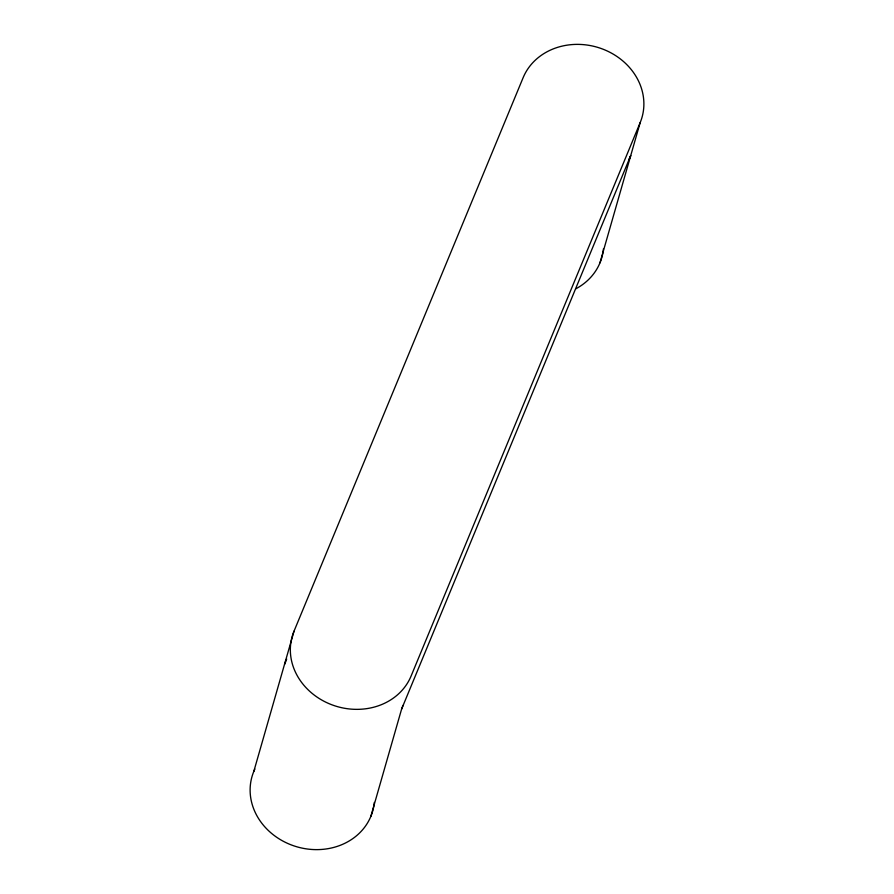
<?xml version="1.0" encoding="UTF-8"?>
<svg xmlns="http://www.w3.org/2000/svg" width="894" height="894" viewBox="0 0 894 894"><rect width="100%" height="100%" fill="white"/><g stroke="black" fill="none" stroke-linecap="round" stroke-linejoin="round"><path stroke-width="1.34" d="M253.807 771.433L294.025 631.175L523.158 77.622A62.759 55.104 16 0 1 602.779 49.103A62.759 55.104 16 0 1 640.193 122.567L599.975 262.825M370.842 816.378L401.596 709.121A62.759 55.104 16 0 0 402.948 705.444M286.695 659.012L284.56 664.175A62.759 55.104 16 0 1 285.622 661.795M640.193 122.567L411.061 676.121A62.759 55.104 16 0 1 331.439 704.628A62.759 55.104 16 0 1 294.025 631.175M401.596 709.121L630.728 155.567A62.759 55.104 16 0 1 629.085 159.132M603.439 248.867A62.759 55.104 16 0 1 575.658 288.896M374.318 802.421A62.759 55.104 16 0 1 297.601 847.009A62.759 55.104 16 0 1 254.868 769.052"/></g></svg>
